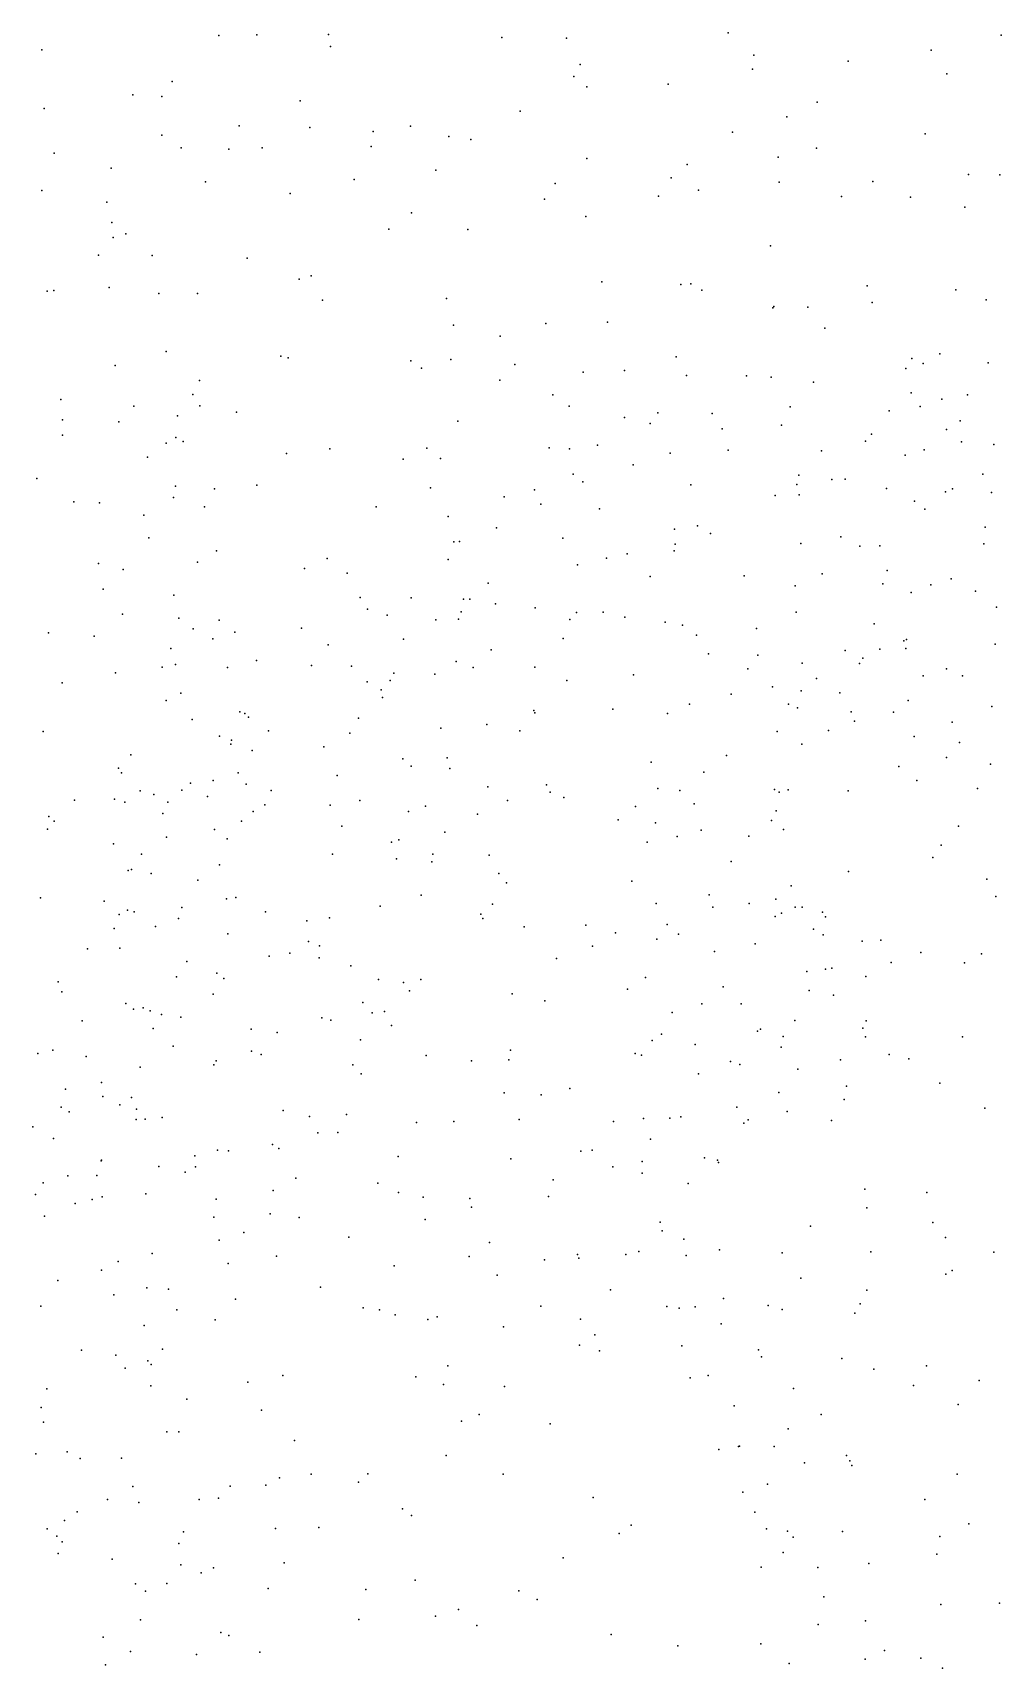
# Model space of a CAD drawing. Header units: metres. Extents: x -23.9 to 23.9, y -28.5 to 28.5.
# Drawn here: x -4.641 to -3.932, y -1.186 to 0.011 of the extents above; entities that cross this region are included whole.
import ezdxf

# ---------------------------------------------------------------- set-up
doc = ezdxf.new("R2010")
doc.units = ezdxf.units.M

msp = doc.modelspace()

# ---------------------------------------------------------------- linework, layer by layer
for p in [(-4.505, 0.0093, 10.4174), (-4.477, 0.0098, -9.1829), (-4.4247, 0.01, -9.3324), (-4.4231, 0.0012, 27.527), (-4.2976, 0.0079, -9.524), (-4.2503, 0.0073, 9.0013), (-4.132, 0.0113, -9.6509), (-3.932, 0.0095, 25.1804), (-4.6344, -0.0013, -9.0945), (-4.2403, -0.0119, -9.5686), (-4.1133, -0.0052, 24.9854), (-4.0442, -0.0096, 27.5029), (-3.9833, -0.0014, 7.3563), (-4.2449, -0.0207, 13.1206), (-4.1141, -0.0155, 24.8424), (-3.9718, -0.0189, 26.2617), (-4.5678, -0.0343, 24.1542), (-4.5466, -0.0354, -8.489), (-4.5392, -0.0245, -9.0991), (-4.2355, -0.0284, 2.3238), (-4.176, -0.0263, 27.5281), (-4.6327, -0.0441, -5.0283), (-4.4454, -0.0386, -9.2322), (-4.2842, -0.0462, 24.3369), (-4.0667, -0.0396, 22.3433), (-4.4901, -0.0568, -16.105), (-4.4383, -0.0582, 1.9992), (-4.3645, -0.0572, 24.2711), (-4.0891, -0.0502, -9.6526), (-4.5466, -0.0637, 27.4576), (-4.392, -0.061, -9.3515), (-4.3365, -0.0648, 27.5161), (-4.3205, -0.0669, -9.4544), (-4.1287, -0.0616, 24.7661), (-3.9878, -0.0628, 25.1201), (-4.6254, -0.0768, -9.1611), (-4.5325, -0.073, 17.6182), (-4.4976, -0.074, -8.5369), (-4.4732, -0.073, 17.9756), (-4.3934, -0.0719, -8.6799), (-4.2355, -0.0808, -9.5417), (-4.0953, -0.0798, 10.4341), (-4.0672, -0.0732, 25.0631), (-4.5837, -0.0879, -8.3759), (-4.346, -0.0894, 12.402), (-4.1736, -0.095, -9.581), (-4.1621, -0.0851, -8.5218), (-3.9561, -0.0924, -8.4289), (-3.9331, -0.0927, 26.3168), (-4.6346, -0.1043, -5.3306), (-4.5147, -0.0978, -8.4579), (-4.4527, -0.1063, 24.254), (-4.4059, -0.0962, -9.2823), (-4.2586, -0.099, 24.4167), (-4.1537, -0.104, 24.6965), (-4.0946, -0.0981, -8.4845), (-4.026, -0.0976, 26.2539), (-4.587, -0.1127, -5.1865), (-4.2665, -0.1106, -8.6081), (-4.1831, -0.1083, 24.6019), (-4.049, -0.1086, -9.6451), (-3.9985, -0.1092, 3.2116), (-3.9587, -0.1164, 26.2008), (-4.5833, -0.1277, -4.966), (-4.3638, -0.1205, 24.3316), (-4.2363, -0.1232, 24.4969), (-4.5824, -0.1387, 27.4077), (-4.5729, -0.1359, -9.1676), (-4.3805, -0.1326, 27.4866), (-4.3225, -0.1328, -9.412), (-4.593, -0.1515, -4.8898), (-4.5537, -0.1519, -5.1264), (-4.4841, -0.1537, 27.4459), (-4.101, -0.1448, 24.956), (-4.4373, -0.1667, -8.536), (-4.6306, -0.1779, 22.2734), (-4.6257, -0.1775, -9.2403), (-4.5852, -0.1753, -8.2966), (-4.446, -0.1692, 24.3128), (-4.2246, -0.171, -8.6138), (-4.1667, -0.173, 9.6498), (-4.1594, -0.1726, -15.496), (-4.1513, -0.1771, 27.4637), (-4.0301, -0.174, 27.4273), (-3.9653, -0.177, 26.3337), (-4.5488, -0.1797, -5.031), (-4.5206, -0.1797, -8.3756), (-4.4289, -0.1845, -9.1606), (-4.3381, -0.1833, -9.3381), (-4.0993, -0.1901, -9.5794), (-4.0986, -0.1891, -8.535), (-4.0736, -0.1896, 25.0223), (-4.0265, -0.1862, -8.5025), (-3.943, -0.1842, -8.4709), (-4.3332, -0.2029, -8.6587), (-4.2655, -0.2017, -8.6793), (-4.2204, -0.2005, 24.5812), (-4.2989, -0.2109, 7.4), (-4.0611, -0.2049, 26.2745), (-4.5436, -0.222, -5.2501), (-4.4596, -0.2256, -8.4335), (-4.4542, -0.2267, 27.4071), (-4.1701, -0.2261, -9.5008), (-3.9976, -0.2273, 17.5745), (-3.977, -0.2237, -3.0845), (-4.5808, -0.2323, -5.3611), (-4.3644, -0.2289, -9.2018), (-4.3565, -0.2342, 24.44), (-4.3351, -0.2279, 11.5438), (-4.2883, -0.2316, 27.4383), (-4.2381, -0.2372, -9.4217), (-4.2078, -0.2359, 11.0793), (-4.0018, -0.2346, -3.2285), (-3.9893, -0.2309, 25.098), (-3.9417, -0.2303, -3.0226), (-4.519, -0.2432, -5.1046), (-4.2992, -0.2431, -9.3265), (-4.1624, -0.2396, 24.7034), (-4.1185, -0.24, -3.0986), (-4.1005, -0.2408, -3.1849), (-4.0696, -0.2446, -3.2483), (-4.6206, -0.2573, 24.3267), (-4.5672, -0.2622, -4.8415), (-4.5239, -0.2536, -5.0202), (-4.5189, -0.2619, -8.328), (-4.2603, -0.2539, 24.5255), (-4.2484, -0.2621, -8.7288), (-4.0865, -0.2625, 24.8506), (-3.9979, -0.2524, -3.311), (-3.9914, -0.2624, -9.5738), (-3.9755, -0.2569, -4.3457), (-3.9567, -0.2539, -4.2273), (-4.6195, -0.272, -9.2771), (-4.5781, -0.2736, 26.4006), (-4.5353, -0.2693, 24.3584), (-4.492, -0.2664, -9.1463), (-4.33, -0.2731, -8.6983), (-4.2079, -0.2705, -3.106), (-4.1892, -0.2748, -3.0131), (-4.1836, -0.267, -3.1792), (-4.1438, -0.2675, -3.2828), (-4.0141, -0.2655, 26.1986), (-3.9621, -0.2728, 27.3267), (-4.6193, -0.2833, 26.475), (-4.5365, -0.285, -5.2945), (-4.1364, -0.2788, -8.6335), (-4.093, -0.2761, -3.3464), (-4.0271, -0.2827, -2.8543), (-3.9722, -0.2792, -8.5454), (-4.5435, -0.2892, -9.2233), (-4.5311, -0.2879, -4.9172), (-4.4554, -0.2968, -8.3978), (-4.4236, -0.2934, -9.0696), (-4.3525, -0.2929, -8.6317), (-4.2631, -0.2926, 20.1326), (-4.2482, -0.2934, -3.2077), (-4.2276, -0.2906, 27.3958), (-4.1745, -0.2965, -9.426), (-4.1319, -0.2943, -2.8714), (-4.0636, -0.2949, -3.4092), (-4.0314, -0.2877, 3.9937), (-4.0025, -0.298, 16.1311), (-3.9885, -0.294, -3.4293), (-3.9611, -0.2883, 26.4257), (-3.9374, -0.2902, -2.8168), (-4.5571, -0.2995, -5.3668), (-4.37, -0.301, 8.5575), (-4.3426, -0.3004, 27.3823), (-4.2016, -0.3051, -3.3304), (-4.6381, -0.3151, -4.6941), (-4.5367, -0.3207, 17.1943), (-4.508, -0.3227, -4.9851), (-4.477, -0.3199, 3.9878), (-4.35, -0.3219, -9.1507), (-4.2454, -0.3118, -2.9384), (-4.2384, -0.3176, -9.3192), (-4.1592, -0.3196, -3.4083), (-4.0817, -0.3194, -2.7917), (-4.0802, -0.3125, 7.9849), (-4.056, -0.3157, -8.6159), (-4.0463, -0.3156, 24.9779), (-4.016, -0.3223, -4.199), (-3.9678, -0.3227, -4.5976), (-3.9455, -0.3119, -9.5524), (-4.611, -0.3322, 26.3167), (-4.5923, -0.3329, -5.4435), (-4.538, -0.329, -8.2781), (-4.2961, -0.3284, -3.2616), (-4.2737, -0.3234, -9.2399), (-4.2691, -0.3338, -8.8618), (-4.0976, -0.3275, 24.7697), (-4.08, -0.3269, -9.4694), (-3.9955, -0.3316, -2.7565), (-3.9728, -0.3248, -4.0883), (-3.9391, -0.3254, 27.2457), (-4.5598, -0.3419, 26.4908), (-4.5153, -0.3359, 27.2813), (-4.3897, -0.3359, -8.513), (-4.3371, -0.343, -3.165), (-4.2263, -0.3372, -2.8571), (-3.9881, -0.3374, 25.129), (-4.5561, -0.3584, 24.374), (-4.3015, -0.3511, 24.5071), (-4.2531, -0.3588, -9.1821), (-4.1713, -0.3521, -8.7634), (-4.1544, -0.3496, 27.3302), (-4.145, -0.3554, 26.4078), (-4.0494, -0.3577, -3.5112), (-3.9437, -0.3506, -4.0056), (-4.5066, -0.3681, 26.3522), (-4.3328, -0.3614, -2.9545), (-4.3288, -0.3612, -8.7037), (-4.2059, -0.3702, -18.1322), (-4.1715, -0.3681, 26.2783), (-4.1709, -0.3632, -3.4707), (-4.0787, -0.3626, -2.7294), (-4.0356, -0.3646, -4.5107), (-4.021, -0.3644, 26.4877), (-3.9447, -0.3629, -9.4961), (-4.5931, -0.3773, -9.2827), (-4.5749, -0.3816, -4.7706), (-4.5205, -0.3763, -9.2178), (-4.4423, -0.381, 27.2621), (-4.4257, -0.3737, 26.3794), (-4.337, -0.3743, -3.3112), (-4.2422, -0.3782, -9.0133), (-4.2211, -0.3734, -2.7854), (-4.0155, -0.3825, -4.0886), (-4.4109, -0.3844, -8.4417), (-4.3076, -0.3917, -2.8391), (-4.189, -0.3869, 24.6101), (-4.1203, -0.3864, -9.3588), (-4.0829, -0.3937, 26.2019), (-4.0632, -0.3849, -8.715), (-4.0188, -0.3922, -9.4158), (-3.9835, -0.3929, -4.6645), (-3.9687, -0.3885, 27.1847), (-4.5895, -0.396, 27.1254), (-4.5379, -0.4005, -5.3504), (-4.4015, -0.4022, 26.4862), (-4.364, -0.4025, -8.5638), (-4.3257, -0.4034, -3.3983), (-4.3211, -0.4034, -8.7986), (-4.3024, -0.4069, -8.946), (-3.9979, -0.3984, 26.1384), (-3.9508, -0.3976, -8.6701), (-4.5755, -0.4144, -18.8228), (-4.5342, -0.4173, -4.8541), (-4.5047, -0.4187, 1.9126), (-4.3961, -0.4107, -3.2984), (-4.3816, -0.4151, -2.9088), (-4.3461, -0.4185, 16.2674), (-4.3295, -0.418, 12.0044), (-4.3274, -0.4126, -9.0797), (-4.2732, -0.4098, -3.4706), (-4.2478, -0.4182, 26.3183), (-4.2431, -0.4132, 24.5446), (-4.2235, -0.4129, 27.2563), (-4.2076, -0.4165, -2.7183), (-4.0823, -0.4128, -4.4581), (-3.9356, -0.4092, -3.9389), (-4.6296, -0.428, -5.5167), (-4.5962, -0.4306, -8.2138), (-4.5238, -0.4251, 26.601), (-4.4932, -0.4276, -5.1897), (-4.4445, -0.4247, -3.1493), (-4.1781, -0.4203, -8.9955), (-4.1655, -0.4225, -9.1652), (-4.1551, -0.4297, 26.5188), (-4.1113, -0.4248, -9.281), (-4.025, -0.4215, -2.643), (-4.5401, -0.4396, 26.279), (-4.5094, -0.4324, 27.1327), (-4.4249, -0.4369, -16.4526), (-4.3698, -0.4328, 24.4475), (-4.3055, -0.4406, 27.2155), (-4.2527, -0.4323, 26.5023), (-4.0464, -0.4411, -3.6149), (-4.0209, -0.4401, 25.0609), (-4.0033, -0.4338, -8.7499), (-4.0019, -0.4394, 25.1477), (-4.0014, -0.433, 26.6197), (-3.9366, -0.4363, -4.7643), (-4.5463, -0.4531, 26.6919), (-4.5367, -0.4513, -9.245), (-4.4986, -0.4535, -5.2556), (-4.4774, -0.4483, -9.1745), (-4.437, -0.4519, -8.3889), (-4.4078, -0.4524, -3.3722), (-4.3311, -0.449, -8.7303), (-4.3187, -0.4535, -2.7566), (-4.2735, -0.4532, 6.5909), (-4.1463, -0.4433, 27.1966), (-4.1175, -0.4545, -4.4044), (-4.1103, -0.4444, -8.8805), (-4.0778, -0.4502, 26.5853), (-4.0359, -0.4504, -8.8205), (-4.0335, -0.4465, -4.6497), (-3.9721, -0.4543, 10.7592), (-4.6197, -0.4646, -9.3116), (-4.5806, -0.4574, 26.9338), (-4.3962, -0.4638, -8.4563), (-4.3794, -0.4629, 27.1624), (-4.3767, -0.4576, -9.023), (-4.3468, -0.4582, -8.9123), (-4.2501, -0.463, 22.313), (-4.2014, -0.4589, 26.231), (-4.0673, -0.4615, -4.0816), (-3.9893, -0.4596, -4.7221), (-3.9604, -0.4595, 26.7477), (-4.5435, -0.4776, 26.8357), (-4.5327, -0.4722, 24.3766), (-4.3861, -0.4697, 26.2676), (-4.385, -0.4755, 26.6119), (-4.1298, -0.473, -4.3155), (-4.0996, -0.4675, -4.1546), (-4.0786, -0.4704, -9.175), (-4.0501, -0.4719, 26.1402), (-4.0002, -0.4776, -2.5895), (-4.4895, -0.4859, -3.0415), (-4.4858, -0.4872, 7.0976), (-4.4832, -0.4899, 26.7592), (-4.4027, -0.4904, -3.439), (-4.2743, -0.4848, -2.6798), (-4.2736, -0.4866, 27.1311), (-4.2165, -0.484, -3.5936), (-4.1764, -0.487, 27.1052), (-4.1602, -0.4802, 26.6179), (-4.0877, -0.4802, -9.0494), (-4.0811, -0.4829, 24.7814), (-4.0419, -0.486, 26.726), (-4.0109, -0.4861, 26.8189), (-3.9389, -0.4819, 26.0241), (-4.6336, -0.5002, -5.5194), (-4.5245, -0.4916, -8.2779), (-4.4686, -0.4998, -2.9203), (-4.4091, -0.5014, 27.0445), (-4.3424, -0.4979, -8.6624), (-4.3086, -0.4952, 26.6417), (-4.2846, -0.4998, 24.5097), (-4.096, -0.5002, -3.6536), (-4.0584, -0.4996, 26.9458), (-4.0394, -0.4927, 24.9341), (-3.968, -0.4934, -9.2441), (-4.5044, -0.5036, -3.183), (-4.4962, -0.5096, -5.0068), (-4.4956, -0.5067, -5.1888), (-4.4804, -0.5142, -3.3173), (-4.428, -0.5114, -9.0942), (-4.0781, -0.5095, -4.6172), (-3.9957, -0.5039, -8.9745), (-3.9625, -0.5083, -8.9116), (-4.5693, -0.5174, 26.2141), (-4.3701, -0.5204, -8.5494), (-4.364, -0.5256, 26.9281), (-4.3378, -0.5196, -3.533), (-4.1883, -0.5227, 26.7558), (-4.1332, -0.5178, -4.2113), (-4.007, -0.5259, 25.2248), (-3.9721, -0.5192, -3.685), (-3.94, -0.5242, -9.0183), (-4.5784, -0.5272, -4.7648), (-4.5762, -0.5305, -9.2716), (-4.5256, -0.5381, 13.3176), (-4.5091, -0.5361, -5.2605), (-4.4908, -0.5306, -5.0761), (-4.4183, -0.5326, -1.8423), (-4.3357, -0.5274, -8.7517), (-4.1499, -0.53, 26.8592), (-3.9939, -0.5362, -4.7617), (-4.6107, -0.5505, -5.4762), (-4.5812, -0.5498, 22.1587), (-4.5626, -0.5437, -1.7048), (-4.5525, -0.5465, -1.8307), (-4.5319, -0.5432, -3.0569), (-4.5132, -0.5479, -2.9465), (-4.4849, -0.5389, -1.6694), (-4.4665, -0.5434, -3.3984), (-4.308, -0.5409, -1.6895), (-4.2936, -0.5508, -1.8854), (-4.265, -0.5394, 26.9037), (-4.2622, -0.5446, -1.7987), (-4.2524, -0.5487, -3.6256), (-4.1836, -0.542, 26.1652), (-4.1673, -0.5435, 24.6447), (-4.0981, -0.5427, 8.5372), (-4.0947, -0.5448, 26.1195), (-4.0881, -0.5431, -4.0508), (-4.0441, -0.5438, -3.9805), (-3.9495, -0.542, -3.818), (-4.6293, -0.5624, -1.737), (-4.5737, -0.5521, -8.2397), (-4.546, -0.5604, -5.3568), (-4.5422, -0.5521, -1.6117), (-4.4797, -0.5588, -2.8476), (-4.4713, -0.5539, 26.2035), (-4.4233, -0.5543, -1.9437), (-4.4016, -0.5509, -1.5686), (-4.366, -0.5588, 12.6393), (-4.3535, -0.5549, -8.6223), (-4.3156, -0.5609, -1.5684), (-4.1999, -0.5551, 5.2801), (-4.157, -0.5532, -4.3698), (-4.0968, -0.5583, -2.5472), (-4.6304, -0.5717, -1.8416), (-4.6255, -0.566, -4.7053), (-4.5081, -0.572, -4.9654), (-4.4883, -0.5659, -1.5457), (-4.4149, -0.5695, -2.7357), (-4.3395, -0.574, -2.6579), (-4.2125, -0.5649, -1.6769), (-4.1853, -0.5671, -2.5738), (-4.1518, -0.5724, -4.4727), (-4.1002, -0.5655, -3.6987), (-4.0914, -0.5721, 24.7825), (-3.9634, -0.5695, 25.968), (-4.5821, -0.5825, -1.5406), (-4.5432, -0.5776, -3.2708), (-4.4987, -0.5788, -1.9885), (-4.3786, -0.5813, -8.966), (-4.3732, -0.5795, -1.4963), (-4.1913, -0.5814, -1.8999), (-4.1694, -0.5772, -1.7994), (-4.1169, -0.5768, -4.5872), (-3.9761, -0.5834, -2.5122), (-4.5616, -0.59, 24.38), (-4.5045, -0.5979, -8.3209), (-4.4216, -0.5901, -3.5171), (-4.3749, -0.5935, -2.0447), (-4.3489, -0.5958, -8.7034), (-4.3483, -0.5902, -8.8026), (-4.3069, -0.5907, -2.0141), (-4.1299, -0.5955, -1.6664), (-3.9821, -0.5926, 25.3376), (-4.5714, -0.6021, -3.054), (-4.5688, -0.6014, -3.2057), (-4.5545, -0.6042, -1.4603), (-4.5204, -0.609, -3.3817), (-4.3, -0.6042, -1.4517), (-4.2026, -0.6098, -1.5088), (-4.0439, -0.6027, -3.8083), (-3.9426, -0.6083, 25.4341), (-4.6355, -0.622, 26.1071), (-4.4925, -0.6217, -1.4153), (-4.3567, -0.6202, 24.4799), (-4.2944, -0.6111, 17.341), (-4.1458, -0.6199, -3.7175), (-4.0859, -0.6132, -1.8007), (-3.9359, -0.6211, 25.8239), (-4.5889, -0.6246, -3.1204), (-4.5779, -0.6343, -4.7985), (-4.5718, -0.631, 21.2758), (-4.5668, -0.6323, -2.9499), (-4.5319, -0.6292, -9.2094), (-4.4993, -0.6228, -2.0859), (-4.4708, -0.6323, -2.7586), (-4.3867, -0.6282, -2.1056), (-4.313, -0.634, -2.6022), (-4.3046, -0.6268, -3.6424), (-4.1848, -0.6261, -2.0145), (-4.1431, -0.6289, 13.6861), (-4.1165, -0.6261, -2.5097), (-4.097, -0.623, -1.9097), (-4.0929, -0.6334, 3.0215), (-4.0829, -0.6288, -4.6832), (-4.0778, -0.629, 24.8531), (-4.063, -0.6325, 25.168), (-4.5816, -0.6445, -2.0945), (-4.5514, -0.643, -4.8777), (-4.5345, -0.6373, -5.28), (-4.4406, -0.6388, 2.6961), (-4.4238, -0.6367, -2.6918), (-4.3116, -0.6373, -2.1031), (-4.2813, -0.6432, 24.5426), (-4.2363, -0.6421, -2.0844), (-4.1766, -0.6415, -4.2757), (-4.0975, -0.6356, -1.5599), (-4.0695, -0.645, 25.9854), (-4.0607, -0.6359, -1.6645), (-4.4983, -0.6483, -3.4543), (-4.4393, -0.6541, -1.3578), (-4.4311, -0.6573, -8.4617), (-4.2313, -0.6575, -2.5434), (-4.2145, -0.6477, 24.6142), (-4.1843, -0.6523, -4.345), (-4.1684, -0.6486, -4.4804), (-4.1122, -0.6557, -1.4869), (-4.0625, -0.6491, -3.9604), (-4.0339, -0.6538, -1.8313), (-4.0203, -0.653, -1.741), (-4.6011, -0.6593, -5.4207), (-4.5775, -0.6589, -3.2881), (-4.5283, -0.6686, -5.1911), (-4.4681, -0.6647, 24.4357), (-4.4529, -0.6625, -9.0782), (-4.4315, -0.666, -2.1621), (-4.2576, -0.6665, -3.6908), (-4.1419, -0.6613, -4.1103), (-4.0127, -0.6695, -3.8783), (-3.9909, -0.6621, -4.8138), (-3.9589, -0.6697, 25.6909), (-3.9466, -0.6631, -15.9113), (-4.5359, -0.68, -4.9797), (-4.5065, -0.6771, -1.3389), (-4.5013, -0.681, -8.3699), (-4.4083, -0.6719, -8.9717), (-4.388, -0.6818, -8.6024), (-4.3569, -0.6819, -2.1764), (-4.1925, -0.6804, 26.0267), (-4.0745, -0.6759, -17.72), (-4.0607, -0.6742, -2.4843), (-4.056, -0.6735, -3.8086), (-4.0311, -0.6797, -1.9358), (-4.6226, -0.6835, 24.4002), (-4.6199, -0.6909, -9.2562), (-4.509, -0.6925, -2.7766), (-4.3696, -0.6841, 26.0849), (-4.3652, -0.6902, -2.6155), (-4.2902, -0.6923, 26.0564), (-4.2056, -0.689, -1.3679), (-4.1356, -0.6872, 12.1931), (-4.0726, -0.6899, 25.3935), (-4.0548, -0.6934, -2.0091), (-4.5729, -0.6995, -2.8999), (-4.5674, -0.7036, -1.314), (-4.5604, -0.7027, 26.0371), (-4.5552, -0.7047, -8.3107), (-4.3994, -0.6987, 20.38), (-4.3927, -0.7063, 20.9019), (-4.3836, -0.7053, -8.7084), (-4.2661, -0.6974, -1.3218), (-4.1731, -0.7059, -2.5014), (-4.1512, -0.6996, -4.5531), (-4.1224, -0.6997, -4.0427), (-4.605, -0.7122, -2.994), (-4.5529, -0.7178, -2.8302), (-4.5469, -0.7075, -3.4153), (-4.5328, -0.7094, -5.1051), (-4.4812, -0.7183, -1.2805), (-4.4296, -0.71, -2.6582), (-4.423, -0.7116, -8.536), (-4.3784, -0.7155, -3.6274), (-4.1082, -0.7181, -2.1146), (-4.0831, -0.7118, 25.1004), (-4.0333, -0.7174, 25.7201), (-4.0309, -0.7121, -4.7751), (-4.4622, -0.7207, 17.0319), (-4.4011, -0.7259, -1.2651), (-4.1877, -0.7266, -2.1744), (-4.1809, -0.7218, -4.2334), (-4.1561, -0.7294, -4.1281), (-4.1106, -0.7196, -3.7769), (-4.0918, -0.7236, 22.0372), (-4.0314, -0.7238, 25.6343), (-3.9604, -0.7237, -2.4553), (-4.6375, -0.7359, -1.3118), (-4.6264, -0.7336, -3.1147), (-4.6021, -0.7382, -5.356), (-4.5383, -0.7306, -2.2247), (-4.5069, -0.7414, -9.1074), (-4.4811, -0.7342, -3.5292), (-4.4738, -0.7367, -8.4417), (-4.3531, -0.7374, 24.5316), (-4.32, -0.7415, -3.6792), (-4.2925, -0.7406, -1.2663), (-4.2914, -0.7335, -2.2276), (-4.2002, -0.7361, 25.9491), (-4.1954, -0.7373, -3.7467), (-4.1302, -0.7418, 25.282), (-4.0931, -0.7313, 24.9572), (-4.0498, -0.7407, -2.4595), (-4.014, -0.7368, -1.462), (-3.9998, -0.7398, -2.0231), (-4.5626, -0.746, -5.2461), (-4.5085, -0.7444, 24.4518), (-4.4069, -0.7442, -8.8766), (-4.4008, -0.751, -8.8054), (-4.1537, -0.7509, -1.3138), (-4.1235, -0.744, 24.8447), (-4.0809, -0.7474, 25.5585), (-4.6172, -0.7622, -4.8312), (-4.5908, -0.7572, -9.2041), (-4.2961, -0.7647, 25.9512), (-4.2689, -0.7663, 24.6156), (-4.2479, -0.7616, 21.3633), (-4.0949, -0.7645, -3.9842), (-4.0453, -0.76, -2.1089), (-3.9771, -0.7578, -4.8417), (-4.6203, -0.7753, -3.2749), (-4.5898, -0.7675, -8.3118), (-4.5775, -0.7735, -4.9479), (-4.5689, -0.7683, 25.928), (-4.5652, -0.7768, -5.0518), (-4.4578, -0.7777, -3.5804), (-4.1256, -0.7752, -2.4521), (-4.0471, -0.7696, -1.3805), (-3.9441, -0.7761, -1.9942), (-4.6412, -0.7898, 4.2815), (-4.6145, -0.7786, -1.2584), (-4.5655, -0.7843, 1.7361), (-4.5589, -0.7842, -9.144), (-4.5464, -0.7828, -1.2321), (-4.4386, -0.7821, 16.6771), (-4.4115, -0.7807, -8.7361), (-4.3603, -0.7865, -2.2832), (-4.3328, -0.7859, -1.2226), (-4.2849, -0.7844, -2.5261), (-4.2159, -0.7859, -1.2528), (-4.194, -0.7835, -4.3445), (-4.1746, -0.7833, 25.7949), (-4.1667, -0.7825, 25.5232), (-4.1206, -0.787, 25.1271), (-4.1173, -0.7846, -4.6545), (-4.0888, -0.7784, -2.1713), (-4.0564, -0.7851, -4.7438), (-4.626, -0.7982, -2.9902), (-4.4325, -0.7941, -8.6504), (-4.4177, -0.7938, 25.9082), (-4.1889, -0.7987, -2.2461), (-4.5909, -0.814, -5.1486), (-4.5224, -0.8109, -3.4964), (-4.5059, -0.8067, -9.0433), (-4.4978, -0.8073, -8.4828), (-4.4656, -0.8026, -1.2063), (-4.4609, -0.8055, -8.5686), (-4.3737, -0.8115, -3.6571), (-4.291, -0.8132, 25.8135), (-4.2399, -0.8074, -2.4709), (-4.2316, -0.8069, -3.7468), (-4.1493, -0.8123, -1.2631), (-4.1399, -0.814, -4.0889), (-4.6154, -0.8255, -2.2762), (-4.5942, -0.8254, -2.8761), (-4.5911, -0.8146, 25.737), (-4.5488, -0.8188, -8.4108), (-4.5295, -0.8229, -2.2997), (-4.5219, -0.8191, 25.7998), (-4.2164, -0.819, 24.738), (-4.1949, -0.815, 25.3949), (-4.1949, -0.8237, 25.2887), (-4.1391, -0.8159, 24.9681), (-4.6336, -0.8308, -3.2181), (-4.4651, -0.8364, 25.7049), (-4.4486, -0.8272, 6.968), (-4.3885, -0.831, 21.6665), (-4.3734, -0.8377, 24.5831), (-4.26, -0.8284, 25.6667), (-4.1613, -0.8311, -4.5217), (-4.032, -0.8353, -3.9088), (-3.9866, -0.8378, -1.3728), (-4.6392, -0.8392, -3.065), (-4.6102, -0.8458, -5.07), (-4.5976, -0.843, -3.3617), (-4.5903, -0.8409, 24.4872), (-4.5584, -0.8387, -9.0888), (-4.5069, -0.8426, -2.7163), (-4.3553, -0.8413, 25.6526), (-4.3211, -0.8421, -3.6983), (-4.32, -0.8486, -2.4203), (-4.2635, -0.8406, 25.4388), (-4.0305, -0.849, -1.3178), (-4.6326, -0.8551, -5.238), (-4.5087, -0.8559, 25.5852), (-4.4673, -0.8535, -8.8103), (-4.4461, -0.856, -3.6036), (-4.3538, -0.8575, 25.5261), (-4.1818, -0.8594, -4.2993), (-3.9822, -0.8597, -4.8226), (-4.5047, -0.8726, -3.5346), (-4.4865, -0.8671, -2.3369), (-4.4097, -0.8704, -1.1525), (-4.1802, -0.8658, -4.3843), (-4.1645, -0.8719, -4.1779), (-4.0716, -0.8625, -3.8345), (-3.9728, -0.8708, 18.9066), (-4.5538, -0.8825, -9.0263), (-4.4628, -0.8845, -2.6503), (-4.3217, -0.8846, -2.5373), (-4.3068, -0.8745, 24.6859), (-4.2423, -0.8831, 2.1327), (-4.2413, -0.8859, -3.7522), (-4.2068, -0.8831, -2.3136), (-4.1975, -0.881, 24.8858), (-4.1628, -0.8838, -1.2052), (-4.1384, -0.8797, -4.5703), (-4.0925, -0.8819, -4.0051), (-4.0276, -0.8811, 16.4563), (-3.9374, -0.8814, -2.4307), (-4.5908, -0.8946, -1.1667), (-4.5787, -0.8883, -3.4281), (-4.4981, -0.8897, -8.6586), (-4.3766, -0.8915, -2.3587), (-4.2665, -0.8871, 25.3434), (-3.9725, -0.8975, -2.1741), (-3.9679, -0.895, -1.3343), (-4.6227, -0.9022, -3.3094), (-4.5576, -0.9076, -2.3549), (-4.5418, -0.9086, -8.9553), (-4.4304, -0.907, 25.482), (-4.3011, -0.8983, -2.3525), (-4.2181, -0.909, -1.165), (-4.0787, -0.9004, -2.427), (-4.0305, -0.9093, -2.234), (-4.6352, -0.9209, -8.4226), (-4.5818, -0.9126, 25.5453), (-4.4926, -0.9159, 24.5771), (-4.2692, -0.9211, 19.2747), (-4.177, -0.9212, 4.955), (-4.1561, -0.9214, -4.5012), (-4.1354, -0.9154, 7.647), (-4.1028, -0.9206, -3.8021), (-4.0354, -0.9193, -3.8538), (-4.5357, -0.9236, -3.4964), (-4.5075, -0.9309, -2.706), (-4.3993, -0.9222, 24.6444), (-4.3872, -0.9237, -3.6611), (-4.3758, -0.9274, 25.4084), (-4.352, -0.9308, -2.447), (-4.345, -0.9288, -1.1281), (-4.2402, -0.9305, 25.2037), (-4.1678, -0.9224, -4.259), (-4.1371, -0.9339, -2.3147), (-4.0924, -0.9234, -4.6597), (-4.0392, -0.9262, -4.7341), (-4.5597, -0.9352, -8.5681), (-4.2964, -0.9362, 24.7868), (-4.2295, -0.942, 25.0729), (-4.6055, -0.9533, -2.8921), (-4.5804, -0.9569, -2.8224), (-4.5461, -0.9524, -8.7961), (-4.2408, -0.9496, 24.9855), (-4.2263, -0.9536, -2.3624), (-4.1659, -0.9501, -4.3271), (-4.1098, -0.9529, -1.1901), (-4.5735, -0.9664, -8.8732), (-4.5568, -0.9611, -8.6966), (-4.5544, -0.9636, 25.4817), (-4.3373, -0.9647, 19.6339), (-4.1075, -0.958, -4.5999), (-4.0487, -0.9593, -3.9759), (-4.0254, -0.9671, -2.4304), (-3.9867, -0.9647, -3.8927), (-4.6308, -0.9816, -3.2569), (-4.5546, -0.9793, 24.6239), (-4.4838, -0.9766, 25.4216), (-4.4581, -0.9717, -3.5914), (-4.3606, -0.9727, 25.3215), (-4.3405, -0.9783, -2.5557), (-4.2957, -0.9797, -3.7168), (-4.1599, -0.9735, -2.3844), (-4.1466, -0.9718, -3.7801), (-4.0842, -0.9813, 16.7783), (-3.9964, -0.979, -2.2406), (-3.9483, -0.9753, -2.4328), (-4.5284, -0.989, -1.1119), (-3.9636, -0.9929, -4.7977), (-4.6351, -0.9952, -8.9288), (-4.4736, -0.9971, -2.4042), (-4.3273, -1.0052, 25.1749), (-4.3143, -1.0002, 24.9357), (-4.1277, -0.9939, -4.1687), (-4.0639, -1.0004, -21.7152), (-4.6334, -1.006, -8.617), (-4.543, -1.0129, -2.7739), (-4.5343, -1.013, -21.4666), (-4.2624, -1.0071, -1.1101), (-4.088, -1.0109, -4.0823), (-4.6388, -1.0292, -8.7504), (-4.6159, -1.0276, 7.4578), (-4.4496, -1.0193, 24.7462), (-4.1388, -1.026, -4.3227), (-4.1244, -1.0238, -4.4814), (-4.1237, -1.0235, -2.3459), (-4.0983, -1.0238, -3.7922), (-4.6065, -1.0325, -3.3202), (-4.5762, -1.0323, 24.6905), (-4.3384, -1.0304, 25.0554), (-4.0761, -1.0356, -4.5993), (-4.0453, -1.0303, -4.6646), (-4.0428, -1.0342, -2.2975), (-4.0415, -1.0377, 20.3428), (-4.568, -1.0529, -3.4211), (-4.4966, -1.0528, 25.3023), (-4.4706, -1.052, -2.6787), (-4.4605, -1.0466, -1.0837), (-4.4374, -1.0441, -3.6015), (-4.4027, -1.0498, 25.2072), (-4.3957, -1.0437, 24.8732), (-4.2968, -1.044, -2.5347), (-4.1032, -1.0512, -1.1546), (-3.9643, -1.044, 12.6949), (-4.5864, -1.0626, -2.875), (-4.5634, -1.0647, 19.8922), (-4.5193, -1.0626, 24.7823), (-4.5052, -1.0615, -3.5113), (-4.2309, -1.061, 6.77), (-4.1213, -1.0571, 20.7702), (-3.988, -1.0625, -2.4278), (-4.6086, -1.0716, 2.8484), (-4.3704, -1.0693, -2.5909), (-4.3639, -1.0742, -3.6531), (-4.1125, -1.0718, 3.8267), (-4.6306, -1.0841, 24.7726), (-4.6235, -1.0894, 25.2936), (-4.6178, -1.078, -2.993), (-4.5309, -1.0861, -2.7797), (-4.4634, -1.0838, 24.9115), (-4.4316, -1.083, 24.9985), (-4.2119, -1.0873, -3.7381), (-4.2031, -1.0814, -1.1085), (-4.1038, -1.0841, -4.2459), (-4.0885, -1.0857, -4.1726), (-4.0483, -1.0859, 13.7361), (-3.9557, -1.0803, -4.7509), (-4.6197, -1.0935, -3.1848), (-4.5341, -1.0947, 4.1357), (-4.0917, -1.1013, -4.4325), (-4.0843, -1.09, -4.5073), (-3.9769, -1.0897, -2.2678), (-4.6226, -1.102, -3.108), (-4.5831, -1.1063, -1.0903), (-4.5328, -1.1103, 25.1573), (-4.5088, -1.1126, 25.0641), (-4.4572, -1.1089, -2.4295), (-4.2528, -1.1052, -20.5937), (-4.1078, -1.1121, -3.7659), (-4.0664, -1.1122, -2.3338), (-4.0291, -1.1094, -4.6084), (-3.9791, -1.1026, -3.9796), (-4.5659, -1.1242, 24.946), (-4.5431, -1.1241, -17.5663), (-4.5178, -1.1161, -3.4629), (-4.3612, -1.1215, 23.1692), (-4.5587, -1.1296, -2.8651), (-4.4687, -1.1277, -2.7157), (-4.3972, -1.1283, -3.6059), (-4.2852, -1.1294, -1.0793), (-4.2719, -1.1358, -2.5491), (-4.062, -1.1339, -1.1676), (-4.3463, -1.1479, -2.6066), (-4.3295, -1.1431, -2.4425), (-3.9763, -1.1393, -4.6645), (-3.9332, -1.1385, -2.237), (-4.5622, -1.1507, -3.3466), (-4.5034, -1.16, -1.0713), (-4.4024, -1.1505, -1.0636), (-4.3159, -1.1547, -3.6538), (-4.2177, -1.1613, -3.7068), (-4.0662, -1.1541, -4.3231), (-4.0314, -1.1514, -4.5318), (-4.5895, -1.1633, 2.3949), (-4.4975, -1.1621, -2.7764), (-4.1688, -1.1696, -2.518), (-4.108, -1.1682, -17.3908), (-4.0174, -1.1731, -3.7576), (-4.588, -1.1835, -3.0566), (-4.5696, -1.1737, -2.4235), (-4.5213, -1.1759, 5.2019), (-4.475, -1.1744, -3.489), (-4.0873, -1.1825, -2.3616), (-4.0316, -1.1793, -4.2064), (-3.991, -1.1786, -4.097), (-3.9751, -1.1861, -2.4658)]:
    msp.add_point(p)

doc.saveas('drawing.dxf')
